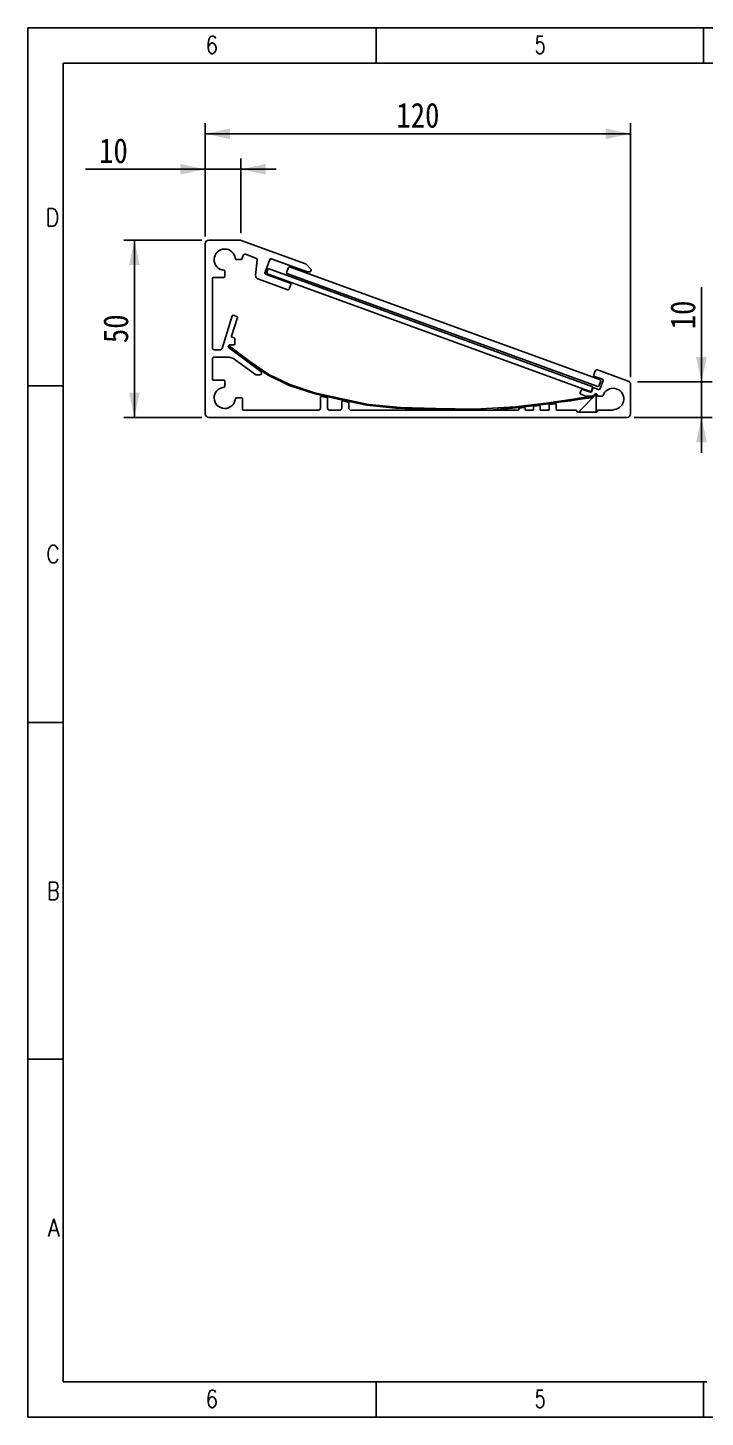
# Model space of a CAD drawing. Extents: x 14 to 580, y 14 to 406.
# Drawn here: x 14 to 205.1, y 14 to 406 of the extents above; entities that cross this region are included whole.
import ezdxf
from ezdxf.enums import TextEntityAlignment as Align

# ---------------------------------------------------------------- set-up
doc = ezdxf.new("R2010")
doc.units = 0
doc.header["$LTSCALE"] = 32.67
doc.layers.get('0').update_dxf_attribs({"linetype": 'CONTINUOUS'})
for name, color, linetype in [('AP0154', 7, 'CONTINUOUS'), ('AP0159', 7, 'CONTINUOUS'), ('BASE2', 7, 'CONTINUOUS'), ('DIFFUSE-12', 7, 'CONTINUOUS'), ('DIFFUSE-22', 7, 'CONTINUOUS'), ('REFLECTOR2', 7, 'CONTINUOUS'), ('STOPPER2', 7, 'CONTINUOUS')]:
    doc.layers.add(name, color=color, linetype=linetype)
doc.styles.get("Standard").update_dxf_attribs({"font": 'SIMHEI.SHX', "width": 0.85})
doc.styles.add('TEXTSTYLE_2', font='TXT.TTF')
doc.dimstyles.get("Standard").update_dxf_attribs({"dimtxt": 2.5, "dimasz": 2.5, "dimexe": 1.25, "dimexo": 0.625, "dimtad": 1, "dimcen": 2.5, "dimazin": 3, "dimtfac": 1, "dimtmove": 0, "dimatfit": 3})

# ---------------------------------------------------------------- blocks, each defined once
blk = doc.blocks.new('_FILLED')
at = {"color": 0, "linetype": 'BYBLOCK'}
blk.add_solid([(0, 0), (-1, 0.214), (-1, -0.214)], dxfattribs=at)
blk = doc.blocks.new('*D0')
at = {"layer": 'AP0154', "color": 3}
for p, q in [((63.07, 346.09), (41.07, 346.09)), ((44.07, 346.09), (44.07, 321.09)), ((44.07, 296.09), (44.07, 321.09)), ((63.07, 296.09), (41.07, 296.09))]:
    blk.add_line(p, q, dxfattribs=at)
at = {"layer": 'AP0154', "color": 3, "xscale": 7, "yscale": 7, "zscale": 7}
for p, rotation in [((44.07, 346.09), 90), ((44.07, 296.09), 270)]:
    blk.add_blockref('_FILLED', p, dxfattribs=dict(at, rotation=rotation))
at = {"layer": 'AP0154', "color": 3, "width": 0.85}
blk.add_text('50', height=7, rotation=90, dxfattribs=at).set_placement((42.32, 321.09), align=Align.CENTER)
blk = doc.blocks.new('*D1')
at = {"layer": 'AP0154', "color": 3}
for p, q in [((64.07, 347.09), (64.07, 379.09)), ((184.07, 307.39), (184.07, 379.09)), ((64.07, 376.09), (124.07, 376.09)), ((184.07, 376.09), (124.07, 376.09))]:
    blk.add_line(p, q, dxfattribs=at)
at = {"layer": 'AP0154', "color": 3, "xscale": 7, "yscale": 7, "zscale": 7, "rotation": 180}
blk.add_blockref('_FILLED', (64.07, 376.09), dxfattribs=at)
at = {"layer": 'AP0154', "color": 3, "xscale": 7, "yscale": 7, "zscale": 7}
blk.add_blockref('_FILLED', (184.07, 376.09), dxfattribs=at)
at = {"layer": 'AP0154', "color": 3, "width": 0.85}
blk.add_text('120', height=7, dxfattribs=at).set_placement((124.07, 377.84), align=Align.CENTER)
blk = doc.blocks.new('*D2')
at = {"layer": 'AP0154', "color": 3}
for p, q in [((64.07, 347.09), (64.07, 369.09)), ((74.07, 348.09), (74.07, 369.09)), ((64.07, 366.09), (30.32, 366.09)), ((30.32, 366.09), (69.07, 366.09)), ((84.07, 366.09), (69.07, 366.09)), ((74.07, 366.09), (84.07, 366.09))]:
    blk.add_line(p, q, dxfattribs=at)
at = {"layer": 'AP0154', "color": 3, "xscale": 7, "yscale": 7, "zscale": 7}
blk.add_blockref('_FILLED', (64.07, 366.09), dxfattribs=at)
at = {"layer": 'AP0154', "color": 3, "xscale": 7, "yscale": 7, "zscale": 7, "rotation": 180}
blk.add_blockref('_FILLED', (74.07, 366.09), dxfattribs=at)
at = {"layer": 'AP0154', "color": 3, "width": 0.85}
blk.add_text('10', height=7, dxfattribs=at).set_placement((42.22, 367.84), align=Align.RIGHT)
blk = doc.blocks.new('*D3')
at = {"layer": 'AP0154', "color": 3}
for p, q in [((204.07, 306.09), (204.07, 332.84)), ((204.07, 332.84), (204.07, 301.09)), ((186.07, 306.09), (207.07, 306.09)), ((204.07, 286.09), (204.07, 301.09)), ((185.07, 296.09), (207.07, 296.09)), ((204.07, 296.09), (204.07, 286.09))]:
    blk.add_line(p, q, dxfattribs=at)
at = {"layer": 'AP0154', "color": 3, "xscale": 7, "yscale": 7, "zscale": 7}
for p, rotation in [((204.07, 306.09), 270), ((204.07, 296.09), 90)]:
    blk.add_blockref('_FILLED', p, dxfattribs=dict(at, rotation=rotation))
at = {"layer": 'AP0154', "color": 3, "width": 0.85}
blk.add_text('10', height=7, rotation=90, dxfattribs=at).set_placement((202.32, 320.94))

msp = doc.modelspace()

# ---------------------------------------------------------------- linework, layer by layer
at = {"layer": 'AP0159', "color": 7}
for p, q in [((14, 14), (14, 406)), ((14, 406), (580, 406)), ((112.333, 396), (112.333, 406)), ((204.667, 396), (204.667, 406)), ((24, 24), (24, 396)), ((24, 396), (570, 396)), ((24, 305), (14, 305)), ((24, 210), (14, 210)), ((24, 115), (14, 115)), ((24, 24), (205.6, 24)), ((112.333, 24), (112.333, 14)), ((204.667, 24), (204.667, 14)), ((14, 14), (580, 14))]:
    msp.add_line(p, q, dxfattribs=at)
at = {"layer": 'BASE2', "color": 7}
for p, q in [((64.071, 345.088), (64.071, 297.088)), ((73.895, 346.088), (65.071, 346.088)), ((92.334, 339.447), (74.237, 346.028)), ((74.392, 340.785), (74.759, 341.794)), ((75.399, 342.094), (78.344, 341.023)), ((69.571, 335.888), (69.571, 337.302)), ((72.857, 340.588), (74.11, 340.588)), ((78.672, 340.509), (78.295, 336.19)), ((80.91, 336.898), (82.277, 340.657)), ((82.661, 340.836), (92.66, 337.2)), ((93.844, 337.93), (92.526, 339.321)), ((92.745, 337.183), (93.507, 337.139)), ((93.807, 337.338), (93.909, 337.622)), ((66.071, 315.788), (66.071, 335.288)), ((66.371, 335.588), (69.271, 335.588)), ((78.949, 335.163), (87.36, 332.105)), ((88.043, 333.984), (81.089, 336.513)), ((87.744, 332.284), (88.223, 333.6)), ((71.704, 324.744), (68.877, 315.541)), ((71.493, 318.95), (73.138, 324.304)), ((73.005, 324.554), (71.954, 324.877)), ((72.249, 318.509), (71.626, 318.701)), ((72.391, 316.716), (72.391, 318.318)), ((68.399, 315.188), (66.671, 315.188)), ((70.549, 315.875), (70.702, 316.375)), ((79.765, 308.988), (70.549, 315.875)), ((70.893, 316.516), (72.191, 316.516)), ((66.071, 306.888), (66.071, 312.488)), ((66.671, 313.088), (70.183, 313.088)), ((72.534, 312.325), (78.237, 308.183)), ((69.271, 306.588), (66.371, 306.588)), ((69.571, 304.874), (69.571, 306.288)), ((78.531, 308.088), (79.466, 308.088)), ((174.127, 309.172), (173.716, 308.044)), ((173.896, 307.66), (176.151, 306.84)), ((183.413, 306.327), (174.767, 309.471)), ((176.331, 306.455), (175.51, 304.2)), ((98.341, 301.671), (96.941, 302.007)), ((170.157, 303.805), (169.862, 302.994)), ((170.042, 302.61), (171.444, 302.1)), ((172.793, 303.166), (170.542, 303.985)), ((171.513, 302.088), (173.406, 302.088)), ((173.425, 304.32), (173.049, 303.286)), ((173.547, 302.147), (174.03, 302.629)), ((174.998, 303.961), (173.682, 304.439)), ((174.713, 302.347), (174.713, 302.288)), ((174.913, 302.088), (176.131, 302.088)), ((184.071, 297.088), (184.071, 305.388)), ((74.271, 301.588), (72.857, 301.588)), ((74.571, 298.388), (74.571, 301.288)), ((95.971, 298.088), (74.871, 298.088)), ((96.571, 301.716), (96.571, 298.688)), ((98.571, 298.688), (98.571, 301.38)), ((101.971, 298.088), (99.171, 298.088)), ((102.571, 300.431), (102.571, 298.688)), ((104.343, 300.375), (102.943, 300.722)), ((104.571, 298.688), (104.571, 300.083)), ((152.324, 298.088), (105.171, 298.088)), ((152.524, 298.463), (152.524, 298.288)), ((154.098, 298.844), (152.698, 298.661)), ((154.324, 298.288), (154.324, 298.646)), ((156.524, 298.088), (154.524, 298.088)), ((156.724, 299.012), (156.724, 298.288)), ((158.298, 299.393), (156.898, 299.21)), ((158.524, 298.288), (158.524, 299.195)), ((160.871, 298.088), (158.724, 298.088)), ((161.071, 299.478), (161.071, 298.288)), ((162.839, 299.933), (161.239, 299.676)), ((163.071, 298.388), (163.071, 299.736)), ((168.713, 298.088), (163.371, 298.088)), ((179.012, 298.088), (174.913, 298.088)), ((65.071, 296.088), (183.071, 296.088)), ((168.913, 297.788), (168.913, 297.888)), ((174.513, 297.588), (169.113, 297.588)), ((174.713, 297.888), (174.713, 297.788))]:
    msp.add_line(p, q, dxfattribs=at)
for centre, radius, start, end in [((65.071, 345.088), 1, 90, 180), ((73.895, 345.088), 1, 70.01689, 90), ((69.571, 340.588), 3, 5.21591, 264.78409), ((75.228, 341.624), 0.5, 70.01689, 160.01689), ((69.271, 337.302), 0.3, 0, 84.78409), ((72.857, 340.888), 0.3, 185.21591, 270), ((74.11, 340.888), 0.3, 270, 340.01689), ((78.174, 340.553), 0.5, 355.01689, 70.01689), ((82.558, 340.554), 0.3, 70.01689, 160.01689), ((92.163, 338.977), 0.5, 43.45184, 70.01689), ((92.762, 337.482), 0.3, 250.01689, 266.71614), ((93.525, 337.438), 0.3, 266.71614, 340.34796), ((93.626, 337.723), 0.3, 340.34796, 43.45184), ((66.371, 335.288), 0.3, 90, 180), ((69.271, 335.888), 0.3, 270, 360), ((79.291, 336.103), 1, 175.01689, 250.01689), ((81.192, 336.795), 0.3, 160.01689, 250.01689), ((87.941, 333.702), 0.3, 340.01689, 70.01689), ((87.463, 332.387), 0.3, 250.01689, 340.01689), ((71.895, 324.685), 0.2, 72.92663, 162.92663), ((72.946, 324.362), 0.2, 342.92663, 72.92663), ((71.685, 318.892), 0.2, 162.92663, 252.92663), ((72.191, 318.318), 0.2, 0, 72.92663), ((66.671, 315.788), 0.6, 180, 270), ((68.399, 315.688), 0.5, 270, 342.92663), ((70.893, 316.316), 0.2, 90, 162.92663), ((72.191, 316.716), 0.2, 270, 360), ((66.671, 312.488), 0.6, 90, 180), ((70.183, 309.088), 4, 54.01705, 90), ((66.371, 306.888), 0.3, 180, 270), ((69.271, 306.288), 0.3, 0, 90), ((78.531, 308.588), 0.5, 234.01705, 270), ((79.466, 308.588), 0.5, 270, 53.23131), ((173.998, 307.942), 0.3, 160.01009, 250.01689), ((174.596, 309.001), 0.5, 70.01689, 160.01009), ((176.049, 306.558), 0.3, 340.01009, 70.01689), ((183.071, 305.388), 1, 0, 70.01689), ((69.571, 301.588), 3, 95.21591, 354.78409), ((69.271, 304.874), 0.3, 275.21591, 360), ((96.871, 301.716), 0.3, 76.50916, 180), ((170.144, 302.892), 0.3, 160.01689, 250.01689), ((170.439, 303.703), 0.3, 70.01689, 160.01689), ((171.513, 302.288), 0.2, 250.01689, 270), ((172.861, 303.354), 0.2, 250.01689, 340.01009), ((173.406, 302.288), 0.2, 270, 315), ((173.613, 304.251), 0.2, 70.01689, 160.01009), ((174.313, 302.347), 0.4, 0, 135), ((174.913, 302.288), 0.2, 180, 270), ((175.134, 304.337), 0.4, 250.01689, 340.01009), ((176.131, 302.288), 0.2, 270, 341.79004), ((179.171, 301.288), 3, 275.21591, 161.79004), ((72.857, 301.288), 0.3, 90, 174.78409), ((74.271, 301.288), 0.3, 0, 90), ((74.871, 298.388), 0.3, 180, 270), ((95.971, 298.688), 0.6, 270, 360), ((98.271, 301.38), 0.3, 0, 76.50916), ((99.171, 298.688), 0.6, 180, 270), ((101.971, 298.688), 0.6, 270, 360), ((102.871, 300.431), 0.3, 76.05285, 180), ((104.271, 300.083), 0.3, 0, 76.05285), ((105.171, 298.688), 0.6, 180, 270), ((152.324, 298.288), 0.2, 270, 360), ((152.724, 298.463), 0.2, 97.44653, 180), ((154.124, 298.646), 0.2, 0, 97.44653), ((154.524, 298.288), 0.2, 180, 270), ((156.524, 298.288), 0.2, 270, 360), ((156.924, 299.012), 0.2, 97.44653, 180), ((158.324, 299.195), 0.2, 0, 97.44653), ((158.724, 298.288), 0.2, 180, 270), ((160.871, 298.288), 0.2, 270, 360), ((161.271, 299.478), 0.2, 99.14153, 180), ((162.871, 299.736), 0.2, 0, 99.14153), ((163.371, 298.388), 0.3, 180, 270), ((168.713, 297.888), 0.2, 0, 90), ((174.913, 297.888), 0.2, 90, 180), ((179.012, 298.388), 0.3, 270, 319.91733), ((179.471, 298.002), 0.3, 95.21591, 139.91733), ((65.071, 297.088), 1, 180, 270), ((169.113, 297.788), 0.2, 180, 270), ((174.513, 297.788), 0.2, 270, 360), ((183.071, 297.088), 1, 270, 360)]:
    msp.add_arc(centre, radius, start, end, dxfattribs=at)
at = {"layer": 'DIFFUSE-12', "color": 7}
for p, q in [((87.56, 338.416), (87.013, 336.913)), ((87.817, 338.536), (87.56, 338.416)), ((175.548, 306.633), (87.817, 338.536)), ((87.013, 336.913), (87.133, 336.656)), ((87.133, 336.656), (174.865, 304.754)), ((175.121, 304.873), (175.668, 306.377)), ((175.668, 306.377), (175.548, 306.633)), ((174.865, 304.754), (175.121, 304.873))]:
    msp.add_line(p, q, dxfattribs=at)
at = {"layer": 'DIFFUSE-22', "color": 7}
for p, q in [((81.842, 338.048), (81.33, 336.638)), ((173.472, 304.728), (81.842, 338.048)), ((81.33, 336.638), (172.96, 303.318)), ((172.96, 303.318), (173.472, 304.728))]:
    msp.add_line(p, q, dxfattribs=at)
at = {"layer": 'REFLECTOR2', "color": 7}
for p, q in [((70.914, 316.178), (70.742, 315.933)), ((70.742, 315.933), (76.355, 311.759)), ((95.068, 302.703), (102.439, 301.042)), ((173.406, 301.903), (171.673, 301.786)), ((173.432, 301.607), (173.406, 301.903)), ((110.098, 299.759), (102.209, 301.399)), ((150.769, 298.644), (155.696, 299.252)), ((156.216, 299.624), (151.69, 299.044)), ((155.696, 299.252), (160.195, 299.766)), ((160.315, 300.078), (156.216, 299.624)), ((160.195, 299.766), (164.534, 300.431)), ((168.499, 301.319), (160.315, 300.078))]:
    msp.add_line(p, q, dxfattribs=at)
for points in [[(81.993, 308.186), (76.689, 311.88), (70.914, 316.178)], [(76.355, 311.759), (81.612, 308.063), (87.745, 305.096), (95.068, 302.703)], [(102.209, 301.399), (94.928, 303.053), (87.906, 305.354), (81.993, 308.186)], [(102.439, 301.042), (109.69, 299.518), (117.88, 298.67), (125.646, 298.361), (132.756, 298.197), (139.319, 298.122), (145.322, 298.253), (150.769, 298.644)], [(151.69, 299.044), (140.103, 298.426), (129.146, 298.577), (119.131, 298.9), (110.098, 299.759)], [(164.534, 300.431), (165.395, 300.556), (166.289, 300.665), (167.214, 300.784)], [(167.214, 300.784), (169.157, 301.12), (171.225, 301.421), (173.432, 301.607)], [(171.673, 301.786), (170.034, 301.582), (168.499, 301.319)]]:
    msp.add_lwpolyline(points, dxfattribs=at)
at = {"layer": 'STOPPER2', "color": 7}
for p, q in [((174.413, 302.588), (169.413, 297.588)), ((174.413, 297.588), (174.413, 302.588)), ((169.413, 297.588), (174.413, 297.588))]:
    msp.add_line(p, q, dxfattribs=at)

# ---------------------------------------------------------------- texts
at = {"layer": 'AP0159', "color": 7, "style": 'TEXTSTYLE_2'}
for s, width, p in [('6', 0.785714, (67.634, 398.659)), ('D', 0.904762, (23, 350)), ('C', 0.833333, (23, 255)), ('B', 0.785714, (23, 160)), ('A', 0.857143, (23, 65)), ('6', 0.785714, (67.634, 16.659))]:
    msp.add_text(s, height=5, dxfattribs=dict(at, width=width)).set_placement(p, align=Align.RIGHT)
at = {"layer": 'AP0159', "color": 7, "style": 'TEXTSTYLE_2', "width": 0.714286}
for p in [(157.033, 398.659), (157.033, 16.659)]:
    msp.add_text('5', height=5, dxfattribs=at).set_placement(p)

# ---------------------------------------------------------------- dimensions: what is measured, and where the dimension line sits
at = {"layer": 'AP0154', "color": 3}
for base, p2, picture, middle in [((184.071, 376.088), (184.071, 307.388), '*D1', (115.146, 381.338)), ((74.071, 366.088), (74.071, 348.088), '*D2', (24.371, 371.338))]:
    dim = msp.add_linear_dim(base=base, p1=(64.071, 347.088), p2=p2, dimstyle='Standard', dxfattribs=at)
    dim.commit()
    dim.dimension.update_dxf_attribs({"geometry": picture, "text_midpoint": middle, "dimtype": 128})
for base, p1, p2, angle, picture, middle in [((44.071, 296.088), (63.071, 346.088), (63.071, 296.088), 270, '*D0', (41.487, 315.769)), ((204.071, 306.088), (185.071, 296.088), (186.071, 306.088), 90, '*D3', (198.821, 326.888))]:
    dim = msp.add_linear_dim(base=base, p1=p1, p2=p2, angle=angle, dimstyle='Standard', dxfattribs=at)
    dim.commit()
    dim.dimension.update_dxf_attribs({"geometry": picture, "text_midpoint": middle, "dimtype": 128})

doc.saveas('drawing.dxf')
